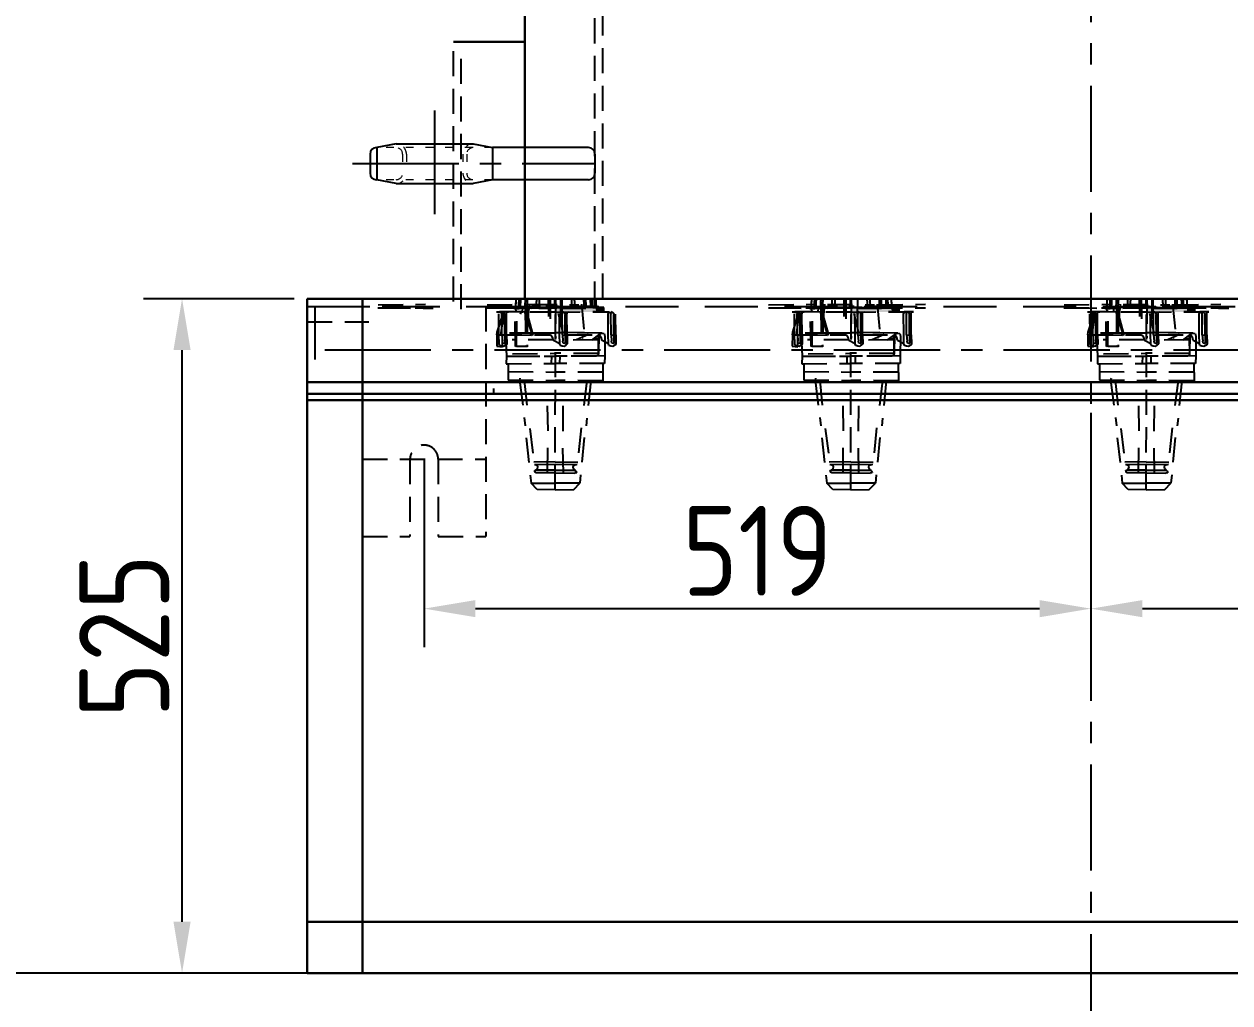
# Model space of a CAD drawing. Header units: millimetres. Extents: x 70841 to 133731, y -170061 to -164340.
# Drawn here: x 80908 to 81846, y -168961 to -168199 of the extents above; entities that cross this region are included whole.
import ezdxf

# ---------------------------------------------------------------- set-up
doc = ezdxf.new("R2010")
doc.units = ezdxf.units.MM
doc.header["$LTSCALE"] = 13
for name, pattern in [('ACAD_ISO03W100', [1.18, 0.47, -0.71]), ('CENTERX2', [101.6, 63.5, -12.7, 12.7, -12.7]), ('DASHED', [0.75, 0.5, -0.25]), ('HIDDEN', [9.525, 6.35, -3.175])]:
    doc.linetypes.add(name, pattern=pattern)
for name, color, linetype in [('1', 4, 'Continuous'), ('4虚线层', 6, 'DASHED'), ('粗实线', 4, 'Continuous'), ('细实线', 2, 'Continuous'), ('虚线', 6, 'HIDDEN'), ('铁心虚线', 1, 'DASHED')]:
    doc.layers.add(name, color=color, linetype=linetype)
doc.layers.add('标注、文本', color=3, linetype='Continuous', lineweight=25)
doc.styles.get("Standard").update_dxf_attribs({"font": 'gbenor.shx', "bigfont": 'gbcbig.shx'})
doc.dimstyles.new('1-15', dxfattribs={"dimscale": 20, "dimtxt": 3.5, "dimasz": 2, "dimexe": 1.5, "dimexo": 0.5, "dimgap": 0.5, "dimtad": 1, "dimtoh": 1, "dimdec": 1, "dimdsep": 46, "dimtxsty": 'Standard', "dimcen": 2.5, "dimclrd": 3, "dimclre": 3, "dimclrt": 3, "dimadec": 0, "dimazin": 2, "dimtfac": 1, "dimtdec": 1, "dimtmove": 0, "dimatfit": 2, "dimfxl": 1, "dimarcsym": 0})

# ---------------------------------------------------------------- blocks, each defined once
blk = doc.blocks.new('*D1660')
at = {"layer": 'Defpoints', "color": 0, "transparency": 16777216}
for p in [(81030.84, -168413.2), (81128.18, -168413.2), (81128.18, -168938.2)]:
    blk.add_point(p, dxfattribs=at)
at = {"layer": '标注、文本', "color": 3, "lineweight": -2, "transparency": 16777216}
for p, q in [((81118.18, -168413.2), (81000.84, -168413.2)), ((81030.84, -168898.2), (81030.84, -168453.2)), ((81118.18, -168938.2), (81000.84, -168938.2))]:
    blk.add_line(p, q, dxfattribs=at)
at = {"layer": '标注、文本', "color": 3, "transparency": 16777216}
for points in [[(81024.17, -168453.2), (81037.51, -168453.2), (81030.84, -168413.2)], [(81024.17, -168898.2), (81037.51, -168898.2), (81030.84, -168938.2)]]:
    blk.add_solid(points, dxfattribs=at)
at = {"layer": '标注、文本', "color": 3, "transparency": 16777216, "insert": (80985.84, -168675.7), "char_height": 70, "attachment_point": 5, "rotation": 90}
blk.add_mtext('525', dxfattribs=at)
blk = doc.blocks.new('*D1661')
at = {"layer": 'Defpoints', "color": 0, "transparency": 16777216}
for p in [(81297.68, -167770.2), (80764.07, -168938.2), (81182.68, -168938.2)]:
    blk.add_point(p, dxfattribs=at)
at = {"layer": '标注、文本', "color": 3, "lineweight": -2, "transparency": 16777216}
for p, q in [((81287.68, -167770.2), (80734.07, -167770.2)), ((80764.07, -167810.2), (80764.07, -168898.2)), ((81172.68, -168938.2), (80734.07, -168938.2))]:
    blk.add_line(p, q, dxfattribs=at)
at = {"layer": '标注、文本', "color": 3, "transparency": 16777216}
for points in [[(80757.4, -167810.2), (80770.74, -167810.2), (80764.07, -167770.2)], [(80757.4, -168898.2), (80770.74, -168898.2), (80764.07, -168938.2)]]:
    blk.add_solid(points, dxfattribs=at)
at = {"layer": '标注、文本', "color": 3, "transparency": 16777216, "insert": (80719.07, -168354.2), "char_height": 70, "attachment_point": 5, "rotation": 90}
blk.add_mtext('1168', dxfattribs=at)
blk = doc.blocks.new('*D1663')
at = {"layer": 'Defpoints', "color": 0, "transparency": 16777216}
for p in [(81219.18, -168538.2), (81738.18, -168538.2), (81738.18, -168654.48)]:
    blk.add_point(p, dxfattribs=at)
at = {"layer": '标注、文本', "color": 3, "lineweight": -2, "transparency": 16777216}
for p, q in [((81219.18, -168548.2), (81219.18, -168684.48)), ((81738.18, -168548.2), (81738.18, -168684.48)), ((81259.18, -168654.48), (81698.18, -168654.48))]:
    blk.add_line(p, q, dxfattribs=at)
at = {"layer": '标注、文本', "color": 3, "transparency": 16777216}
for points in [[(81259.18, -168647.82), (81259.18, -168661.15), (81219.18, -168654.48)], [(81698.18, -168647.82), (81698.18, -168661.15), (81738.18, -168654.48)]]:
    blk.add_solid(points, dxfattribs=at)
at = {"layer": '标注、文本', "color": 3, "transparency": 16777216, "insert": (81478.68, -168609.48), "char_height": 70, "attachment_point": 5}
blk.add_mtext('519', dxfattribs=at)
blk = doc.blocks.new('*D1664')
at = {"layer": 'Defpoints', "color": 0, "transparency": 16777216}
for p in [(81738.18, -168492.16), (82322.18, -168538.2), (82322.18, -168654.48)]:
    blk.add_point(p, dxfattribs=at)
at = {"layer": '标注、文本', "color": 3, "lineweight": -2, "transparency": 16777216}
for p, q in [((81738.18, -168502.16), (81738.18, -168684.48)), ((82322.18, -168548.2), (82322.18, -168684.48)), ((81778.18, -168654.48), (82282.18, -168654.48))]:
    blk.add_line(p, q, dxfattribs=at)
at = {"layer": '标注、文本', "color": 3, "transparency": 16777216}
for points in [[(81778.18, -168647.82), (81778.18, -168661.15), (81738.18, -168654.48)], [(82282.18, -168647.82), (82282.18, -168661.15), (82322.18, -168654.48)]]:
    blk.add_solid(points, dxfattribs=at)
at = {"layer": '标注、文本', "color": 3, "transparency": 16777216, "insert": (82030.18, -168609.48), "char_height": 70, "attachment_point": 5}
blk.add_mtext('584', dxfattribs=at)
blk = doc.blocks.new('*D1772')
at = {"layer": 'Defpoints', "color": 0, "transparency": 16777216}
for p in [(80631.06, -167667.2), (81398.18, -167667.2), (81128.18, -168938.2)]:
    blk.add_point(p, dxfattribs=at)
at = {"layer": '标注、文本', "color": 3, "lineweight": -2, "transparency": 16777216}
for p, q in [((81388.18, -167667.2), (80601.06, -167667.2)), ((80631.06, -168898.2), (80631.06, -167707.2)), ((81118.18, -168938.2), (80601.06, -168938.2))]:
    blk.add_line(p, q, dxfattribs=at)
at = {"layer": '标注、文本', "color": 3, "transparency": 16777216}
for points in [[(80624.39, -167707.2), (80637.73, -167707.2), (80631.06, -167667.2)], [(80624.39, -168898.2), (80637.73, -168898.2), (80631.06, -168938.2)]]:
    blk.add_solid(points, dxfattribs=at)
at = {"layer": '标注、文本', "color": 3, "transparency": 16777216, "insert": (80586.06, -168302.7), "char_height": 70, "attachment_point": 5, "rotation": 90}
blk.add_mtext('1271', dxfattribs=at)

msp = doc.modelspace()

# ---------------------------------------------------------------- hatches: boundary and pattern name
at = {"layer": '铁心虚线', "ltscale": 3}
h = msp.add_hatch(color=6, dxfattribs=at)
h.dxf.hatch_style = 2
h.paths.add_polyline_path([(81321.165, -168420.055), (81352.497, -168420.105), (81353.295, -168423.562)])
h = msp.add_hatch(color=6, dxfattribs=at)
h.dxf.hatch_style = 2
h.paths.add_polyline_path([(81321.165, -168420.055), (81321.963, -168423.512), (81353.295, -168423.562)])
h = msp.add_hatch(color=6, dxfattribs=at)
h.dxf.hatch_style = 2
h.paths.add_polyline_path([(81352.497, -168420.105), (81358.348, -168420.211), (81358.987, -168422.977)])
h = msp.add_hatch(color=6, dxfattribs=at)
h.dxf.hatch_style = 2
h.paths.add_polyline_path([(81352.497, -168420.105), (81353.295, -168423.562), (81358.987, -168422.977)])
h = msp.add_hatch(color=6, dxfattribs=at)
h.dxf.hatch_style = 2
h.paths.add_polyline_path([(81358.348, -168420.211), (81358.987, -168422.977), (81359.04, -168420.051)])
h = msp.add_hatch(color=6, dxfattribs=at)
h.dxf.hatch_style = 2
h.paths.add_polyline_path([(81551.165, -168420.055), (81582.497, -168420.105), (81583.295, -168423.562)])
h = msp.add_hatch(color=6, dxfattribs=at)
h.dxf.hatch_style = 2
h.paths.add_polyline_path([(81551.165, -168420.055), (81551.963, -168423.512), (81583.295, -168423.562)])
h = msp.add_hatch(color=6, dxfattribs=at)
h.dxf.hatch_style = 2
h.paths.add_polyline_path([(81582.497, -168420.105), (81588.348, -168420.211), (81588.987, -168422.977)])
h = msp.add_hatch(color=6, dxfattribs=at)
h.dxf.hatch_style = 2
h.paths.add_polyline_path([(81582.497, -168420.105), (81583.295, -168423.562), (81588.987, -168422.977)])
h = msp.add_hatch(color=6, dxfattribs=at)
h.dxf.hatch_style = 2
h.paths.add_polyline_path([(81588.348, -168420.211), (81588.987, -168422.977), (81589.04, -168420.051)])
h = msp.add_hatch(color=6, dxfattribs=at)
h.dxf.hatch_style = 2
h.paths.add_polyline_path([(81781.165, -168420.055), (81812.497, -168420.105), (81813.295, -168423.562)])
h = msp.add_hatch(color=6, dxfattribs=at)
h.dxf.hatch_style = 2
h.paths.add_polyline_path([(81781.165, -168420.055), (81781.963, -168423.512), (81813.295, -168423.562)])
h = msp.add_hatch(color=6, dxfattribs=at)
h.dxf.hatch_style = 2
h.paths.add_polyline_path([(81812.497, -168420.105), (81818.348, -168420.211), (81818.987, -168422.977)])
h = msp.add_hatch(color=6, dxfattribs=at)
h.dxf.hatch_style = 2
h.paths.add_polyline_path([(81812.497, -168420.105), (81813.295, -168423.562), (81818.987, -168422.977)])
h = msp.add_hatch(color=6, dxfattribs=at)
h.dxf.hatch_style = 2
h.paths.add_polyline_path([(81818.348, -168420.211), (81818.987, -168422.977), (81819.04, -168420.051)])

# ---------------------------------------------------------------- linework, layer by layer
at = {"layer": '1', "color": 1, "linetype": 'CENTERX2', "lineweight": -3, "ltscale": 0.1}
for p, q in [((81738.178, -167587.022), (81738.178, -169026.542)), ((81227.187, -168266.74), (81227.187, -168347.432)), ((81163.566, -168308.075), (81352.178, -168308.075)), ((82413.178, -168453.203), (81128.178, -168453.203))]:
    msp.add_line(p, q, dxfattribs=at)
at = {"layer": '4虚线层', "ltscale": 3}
for p, q in [((81242.178, -168415.474), (81242.178, -168213.203)), ((81248.178, -168421.474), (81248.178, -168217.96))]:
    msp.add_line(p, q, dxfattribs=at)
at = {"layer": '标注、文本'}
for p, q in [((81177.196, -168300.575), (81177.196, -168315.575)), ((81197.437, -168292.575), (81182.437, -168295.575)), ((81182.437, -168295.575), (81182.437, -168320.575)), ((81197.437, -168292.575), (81257.437, -168292.575)), ((81257.437, -168292.575), (81272.437, -168295.575)), ((81347.178, -168295.575), (81272.437, -168295.575)), ((81272.437, -168295.575), (81272.437, -168320.575)), ((81352.178, -168300.575), (81352.178, -168315.575)), ((81197.437, -168323.575), (81182.437, -168320.575)), ((81197.437, -168323.575), (81257.437, -168323.575)), ((81272.437, -168320.575), (81257.437, -168323.575)), ((81347.178, -168320.575), (81272.437, -168320.575))]:
    msp.add_line(p, q, dxfattribs=at)
at = {"layer": '标注、文本', "color": 2, "linetype": 'ACAD_ISO03W100', "lineweight": 18}
for p, q in [((81272.437, -168295.575), (81182.196, -168295.575)), ((81202.437, -168300.575), (81202.437, -168315.575)), ((81205.437, -168300.575), (81205.437, -168315.575)), ((81249.437, -168300.575), (81249.437, -168315.575)), ((81252.437, -168300.575), (81252.437, -168315.575)), ((81272.437, -168320.575), (81182.196, -168320.575))]:
    msp.add_line(p, q, dxfattribs=at)
at = {"layer": '标注、文本'}
for centre, start, end in [((81182.196, -168300.575), 90, 180), ((81347.178, -168300.575), 0, 90), ((81182.196, -168315.575), 180, 270), ((81347.178, -168315.575), 270, 0)]:
    msp.add_arc(centre, 5, start, end, dxfattribs=at)
at = {"layer": '标注、文本', "color": 2, "linetype": 'ACAD_ISO03W100', "lineweight": 18}
for centre, radius, start, end in [((81197.437, -168300.575), 8, 0, 90), ((81197.437, -168300.575), 5, 0, 90), ((81257.437, -168300.575), 8, 90, 180), ((81257.437, -168300.575), 5, 90, 180), ((81197.437, -168315.575), 5, 270, 0), ((81197.437, -168315.575), 8, 270, 0), ((81257.437, -168315.575), 8, 180, 270), ((81257.437, -168315.575), 5, 180, 270)]:
    msp.add_arc(centre, radius, start, end, dxfattribs=at)
at = {"layer": '粗实线', "lineweight": 30}
for p, q in [((81297.678, -167770.203), (81297.678, -168413.203)), ((81242.178, -168213.203), (81297.678, -168213.203)), ((81128.178, -168413.203), (82413.178, -168413.203)), ((81128.178, -168413.203), (81128.178, -168478.203)), ((81128.178, -168413.203), (81128.178, -168938.203)), ((81171.178, -168413.203), (81171.178, -168938.203)), ((81128.178, -168478.203), (82413.178, -168478.203)), ((81128.178, -168898.203), (82413.178, -168898.203)), ((81128.178, -168938.203), (82413.178, -168938.203))]:
    msp.add_line(p, q, dxfattribs=at)
at = {"layer": '细实线', "color": 4, "lineweight": 30}
for p, q in [((81128.178, -168487.159), (82413.178, -168487.159)), ((81128.178, -168492.159), (82413.178, -168492.159))]:
    msp.add_line(p, q, dxfattribs=at)
at = {"layer": '虚线', "ltscale": 0.5}
for p, q in [((81128.178, -168419.203), (82413.178, -168419.203)), ((81134.178, -168419.203), (81134.178, -168478.203))]:
    msp.add_line(p, q, dxfattribs=at)
at = {"layer": '铁心虚线', "color": 6, "ltscale": 3}
for p, q in [((81352.178, -168419.203), (81352.178, -167827.203)), ((81358.178, -168413.203), (81358.178, -167827.203)), ((81321.178, -168562.084), (81321.495, -168413.203)), ((81551.178, -168562.084), (81551.495, -168413.203)), ((81781.178, -168562.084), (81781.495, -168413.203)), ((81128.178, -168419.203), (81227.03, -168419.203)), ((81171.178, -168419.203), (81171.178, -168598.203)), ((81267.178, -168419.203), (81267.178, -168598.203)), ((81128.178, -168431.203), (81176.178, -168431.203)), ((81273.139, -168483.159), (81273.139, -168487.159)), ((81171.178, -168538.203), (81267.178, -168538.203)), ((81208.178, -168538.203), (81208.178, -168598.203)), ((81219.178, -168538.203), (81219.178, -168598.203)), ((81230.178, -168538.203), (81230.178, -168598.203)), ((81171.178, -168598.203), (81208.178, -168598.203)), ((81230.178, -168598.203), (81267.178, -168598.203))]:
    msp.add_line(p, q, dxfattribs=at)
for points in [[(81290.657, -168413.203), (81290.365, -168419.153)], [(81316.219, -168427.024), (81316.059, -168413.203)], [(81317.355, -168413.203), (81317.389, -168428.939)], [(81325.44, -168413.203), (81325.475, -168429.257)], [(81326.538, -168427.555), (81326.695, -168413.203)], [(81352.637, -168413.203), (81353.029, -168419.254)], [(81520.657, -168413.203), (81520.365, -168419.153)], [(81546.219, -168427.024), (81546.059, -168413.203)], [(81547.355, -168413.203), (81547.389, -168428.939)], [(81556.538, -168427.555), (81556.695, -168413.203)], [(81582.637, -168413.203), (81583.029, -168419.254)], [(81750.657, -168413.203), (81750.365, -168419.153)], [(81776.219, -168427.024), (81776.059, -168413.203)], [(81777.355, -168413.203), (81777.389, -168428.939)], [(81785.44, -168413.203), (81785.475, -168429.257)], [(81786.538, -168427.555), (81786.695, -168413.203)], [(81812.637, -168413.203), (81813.029, -168419.254)], [(81189.188, -168420.371), (81226.371, -168420.527)], [(81279.188, -168420.371), (81316.371, -168420.527)], [(81321.165, -168420.055), (81289.834, -168420.004), (81290.365, -168419.153), (81321.697, -168419.204)], [(81295.85, -168423.028), (81296.062, -168420.794), (81290.37, -168421.379), (81290.849, -168423.454)], [(81300.898, -168417.45), (81298.772, -168439.792)], [(81321.165, -168420.055), (81352.497, -168420.105), (81353.029, -168419.254), (81321.697, -168419.204)], [(81321.272, -168423.672), (81358.987, -168422.977), (81359.04, -168420.051), (81321.165, -168420.055)], [(81325.633, -168420.48), (81354.039, -168420.477)], [(81341.698, -168417.499), (81343.881, -168439.575)], [(81493.188, -168420.371), (81530.371, -168420.527)], [(81551.165, -168420.055), (81519.834, -168420.004), (81520.365, -168419.153), (81551.697, -168419.204)], [(81525.85, -168423.028), (81526.062, -168420.794), (81520.37, -168421.379), (81520.849, -168423.454)], [(81528.188, -168420.371), (81565.371, -168420.527)], [(81530.898, -168417.45), (81528.772, -168439.792)], [(81551.165, -168420.055), (81582.497, -168420.105), (81583.029, -168419.254), (81551.697, -168419.204)], [(81551.272, -168423.672), (81588.987, -168422.977), (81589.04, -168420.051), (81551.165, -168420.055)], [(81555.633, -168420.48), (81584.039, -168420.477)], [(81571.698, -168417.499), (81573.881, -168439.575)], [(81723.188, -168420.371), (81760.371, -168420.527)], [(81781.165, -168420.055), (81749.834, -168420.004), (81750.365, -168419.153), (81781.697, -168419.204)], [(81755.85, -168423.028), (81756.062, -168420.794), (81750.37, -168421.379), (81750.849, -168423.454)], [(81760.898, -168417.45), (81758.772, -168439.792)], [(81781.165, -168420.055), (81812.497, -168420.105), (81813.029, -168419.254), (81781.697, -168419.204)], [(81781.272, -168423.672), (81818.987, -168422.977), (81819.04, -168420.051), (81781.165, -168420.055)], [(81785.633, -168420.48), (81814.039, -168420.477)], [(81801.698, -168417.499), (81803.881, -168439.575)], [(81808.188, -168420.371), (81845.371, -168420.527)], [(81275.529, -168423.349), (81277.764, -168423.562), (81279.306, -168423.934), (81279.625, -168425.317)], [(81275.845, -168441.443), (81276.058, -168439.209), (81281.163, -168423.463)], [(81284.998, -168423.348), (81277.764, -168423.562)], [(81321.272, -168423.672), (81281.163, -168423.463), (81278.771, -168441.496)], [(81279.838, -168423.083), (81281.54, -168424.146), (81281.86, -168425.529)], [(81283.243, -168425.21), (81283.615, -168423.667), (81284.998, -168423.348)], [(81295.998, -168423.348), (81288.764, -168423.562)], [(81294.243, -168425.21), (81294.615, -168423.667), (81295.998, -168423.348)], [(81297.392, -168423.4), (81302.447, -168438.986), (81302.235, -168441.22)], [(81298.775, -168423.081), (81303.298, -168439.518), (81303.777, -168441.592), (81301.543, -168441.38)], [(81321.272, -168423.672), (81360.529, -168423.349), (81362.072, -168423.721), (81362.391, -168425.104)], [(81324.889, -168423.565), (81326.432, -168423.937), (81326.751, -168425.32)], [(81326.964, -168423.086), (81328.666, -168424.15), (81328.985, -168425.533)], [(81330.368, -168425.214), (81330.74, -168423.671), (81332.123, -168423.352)], [(81360.529, -168423.349), (81362.764, -168423.562), (81364.306, -168423.934), (81364.625, -168425.317)], [(81364.838, -168423.083), (81366.54, -168424.146), (81366.86, -168425.529)], [(81505.529, -168423.349), (81507.764, -168423.562), (81509.306, -168423.934), (81509.625, -168425.317)], [(81505.845, -168441.443), (81506.058, -168439.209), (81511.163, -168423.463)], [(81514.998, -168423.348), (81507.764, -168423.562)], [(81551.272, -168423.672), (81511.163, -168423.463), (81508.771, -168441.496)], [(81509.838, -168423.083), (81511.54, -168424.146), (81511.86, -168425.529)], [(81513.243, -168425.21), (81513.615, -168423.667), (81514.998, -168423.348)], [(81527.392, -168423.4), (81532.447, -168438.986), (81532.235, -168441.22)], [(81528.775, -168423.081), (81533.298, -168439.518), (81533.777, -168441.592), (81531.543, -168441.38)], [(81551.272, -168423.672), (81590.529, -168423.349), (81592.072, -168423.721), (81592.391, -168425.104)], [(81554.889, -168423.565), (81556.432, -168423.937), (81556.751, -168425.32)], [(81556.964, -168423.086), (81558.666, -168424.15), (81558.985, -168425.533)], [(81560.368, -168425.214), (81560.74, -168423.671), (81562.123, -168423.352)], [(81590.529, -168423.349), (81592.764, -168423.562), (81594.306, -168423.934), (81594.625, -168425.317)], [(81599.998, -168423.348), (81592.764, -168423.562)], [(81594.838, -168423.083), (81596.54, -168424.146), (81596.86, -168425.529)], [(81598.243, -168425.21), (81598.615, -168423.667), (81599.998, -168423.348)], [(81735.529, -168423.349), (81737.764, -168423.562), (81739.306, -168423.934), (81739.625, -168425.317)], [(81735.845, -168441.443), (81736.058, -168439.209), (81741.163, -168423.463)], [(81744.998, -168423.348), (81737.764, -168423.562)], [(81781.272, -168423.672), (81741.163, -168423.463), (81738.771, -168441.496)], [(81739.838, -168423.083), (81741.54, -168424.146), (81741.86, -168425.529)], [(81743.243, -168425.21), (81743.615, -168423.667), (81744.998, -168423.348)], [(81757.392, -168423.4), (81762.447, -168438.986), (81762.235, -168441.22)], [(81758.775, -168423.081), (81763.298, -168439.518), (81763.777, -168441.592), (81761.543, -168441.38)], [(81781.272, -168423.672), (81820.529, -168423.349), (81822.072, -168423.721), (81822.391, -168425.104)], [(81784.889, -168423.565), (81786.432, -168423.937), (81786.751, -168425.32)], [(81786.964, -168423.086), (81788.666, -168424.15), (81788.985, -168425.533)], [(81790.368, -168425.214), (81790.74, -168423.671), (81792.123, -168423.352)], [(81820.529, -168423.349), (81822.764, -168423.562), (81824.306, -168423.934), (81824.625, -168425.317)], [(81829.998, -168423.348), (81822.764, -168423.562)], [(81824.838, -168423.083), (81826.54, -168424.146), (81826.86, -168425.529)], [(81828.243, -168425.21), (81828.615, -168423.667), (81829.998, -168423.348)], [(81275.845, -168441.443), (81275.687, -168450.22), (81280.155, -168450.645), (81280.154, -168441.177)], [(81275.845, -168441.443), (81317.337, -168441.333), (81318.188, -168441.865), (81319.199, -168443.088)], [(81283.297, -168441.222), (81283.511, -168448.456)], [(81298.772, -168439.792), (81321.326, -168439.683)], [(81354.68, -168442.18), (81355.743, -168440.478), (81357.818, -168439.999), (81359.361, -168440.371), (81359.84, -168442.446), (81359.735, -168457.766), (81359.629, -168463.617), (81321.063, -168463.781)], [(81330.423, -168441.225), (81355.212, -168441.329), (81354.947, -168455.958), (81354.575, -168457.5), (81353.192, -168457.82), (81321.169, -168457.929)], [(81326.806, -168441.332), (81329.04, -168441.545)], [(81326.806, -168441.332), (81329.04, -168441.545)], [(81330.423, -168441.225), (81355.212, -168441.329), (81356.063, -168441.861), (81357.074, -168443.085)], [(81330.423, -168441.225), (81330.636, -168448.46)], [(81354.999, -168443.563), (81355.212, -168441.329), (81354.627, -168445.106), (81330.689, -168445.534)], [(81368.297, -168441.222), (81368.511, -168448.456)], [(81505.845, -168441.443), (81505.687, -168450.22), (81510.155, -168450.645), (81510.154, -168441.177)], [(81505.845, -168441.443), (81547.337, -168441.333), (81548.188, -168441.865), (81549.199, -168443.088)], [(81513.297, -168441.222), (81513.511, -168448.456)], [(81528.772, -168439.792), (81551.326, -168439.683)], [(81584.68, -168442.18), (81585.743, -168440.478), (81587.818, -168439.999), (81589.361, -168440.371), (81589.84, -168442.446), (81589.735, -168457.766), (81589.629, -168463.617), (81551.063, -168463.781)], [(81560.423, -168441.225), (81585.212, -168441.329), (81584.947, -168455.958), (81584.575, -168457.5), (81583.192, -168457.82), (81551.169, -168457.929)], [(81556.806, -168441.332), (81559.04, -168441.545)], [(81556.806, -168441.332), (81559.04, -168441.545)], [(81560.423, -168441.225), (81585.212, -168441.329), (81586.063, -168441.861), (81587.074, -168443.085)], [(81560.423, -168441.225), (81560.636, -168448.46)], [(81584.999, -168443.563), (81585.212, -168441.329), (81584.627, -168445.106), (81560.689, -168445.534)], [(81598.297, -168441.222), (81598.511, -168448.456)], [(81735.845, -168441.443), (81735.687, -168450.22), (81740.155, -168450.645), (81740.154, -168441.177)], [(81735.845, -168441.443), (81777.337, -168441.333), (81778.188, -168441.865), (81779.199, -168443.088)], [(81743.297, -168441.222), (81743.511, -168448.456)], [(81758.772, -168439.792), (81781.326, -168439.683)], [(81814.68, -168442.18), (81815.743, -168440.478), (81817.818, -168439.999), (81819.361, -168440.371), (81819.84, -168442.446), (81819.735, -168457.766), (81819.629, -168463.617), (81781.063, -168463.781)], [(81790.423, -168441.225), (81815.212, -168441.329), (81814.947, -168455.958), (81814.575, -168457.5), (81813.192, -168457.82), (81781.169, -168457.929)], [(81786.806, -168441.332), (81789.04, -168441.545)], [(81786.806, -168441.332), (81789.04, -168441.545)], [(81790.423, -168441.225), (81815.212, -168441.329), (81816.063, -168441.861), (81817.074, -168443.085)], [(81790.423, -168441.225), (81790.636, -168448.46)], [(81814.999, -168443.563), (81815.212, -168441.329), (81814.627, -168445.106), (81790.689, -168445.534)], [(81828.297, -168441.222), (81828.511, -168448.456)], [(81281.064, -168450.478), (81279.521, -168450.105), (81277.979, -168449.733), (81277.659, -168448.35)], [(81281.968, -168448.084), (81280.425, -168447.712), (81280.106, -168446.329)], [(81283.511, -168448.456), (81282.979, -168449.307), (81281.064, -168450.478)], [(81282.548, -168442.081), (81283.294, -168457.933), (81283.188, -168463.784), (81321.063, -168463.781)], [(81319.678, -168445.163), (81287.655, -168445.272)], [(81324.785, -168448.354), (81319.838, -168445.854), (81319.199, -168443.088)], [(81328.19, -168450.481), (81326.647, -168450.109), (81325.104, -168449.737), (81324.785, -168448.354)], [(81329.094, -168448.087), (81327.551, -168447.715), (81327.232, -168446.332)], [(81330.636, -168448.46), (81329.413, -168449.47), (81328.19, -168450.481)], [(81362.659, -168448.35), (81357.712, -168445.851), (81357.074, -168443.085)], [(81366.064, -168450.478), (81364.521, -168450.105), (81362.979, -168449.733), (81362.659, -168448.35)], [(81366.968, -168448.084), (81365.425, -168447.712), (81365.106, -168446.329)], [(81368.511, -168448.456), (81367.979, -168449.307), (81366.064, -168450.478)], [(81511.064, -168450.478), (81509.521, -168450.105), (81507.979, -168449.733), (81507.659, -168448.35)], [(81511.968, -168448.084), (81510.425, -168447.712), (81510.106, -168446.329)], [(81513.511, -168448.456), (81512.979, -168449.307), (81511.064, -168450.478)], [(81512.548, -168442.081), (81513.294, -168457.933), (81513.188, -168463.784), (81551.063, -168463.781)], [(81549.678, -168445.163), (81517.655, -168445.272)], [(81554.785, -168448.354), (81549.838, -168445.854), (81549.199, -168443.088)], [(81558.19, -168450.481), (81556.647, -168450.109), (81555.104, -168449.737), (81554.785, -168448.354)], [(81559.094, -168448.087), (81557.551, -168447.715), (81557.232, -168446.332)], [(81560.636, -168448.46), (81559.413, -168449.47), (81558.19, -168450.481)], [(81592.659, -168448.35), (81587.712, -168445.851), (81587.074, -168443.085)], [(81596.064, -168450.478), (81594.521, -168450.105), (81592.979, -168449.733), (81592.659, -168448.35)], [(81596.968, -168448.084), (81595.425, -168447.712), (81595.106, -168446.329)], [(81598.511, -168448.456), (81597.979, -168449.307), (81596.064, -168450.478)], [(81741.064, -168450.478), (81739.521, -168450.105), (81737.979, -168449.733), (81737.659, -168448.35)], [(81741.968, -168448.084), (81740.425, -168447.712), (81740.106, -168446.329)], [(81743.511, -168448.456), (81742.979, -168449.307), (81741.064, -168450.478)], [(81742.548, -168442.081), (81743.294, -168457.933), (81743.188, -168463.784), (81781.063, -168463.781)], [(81779.678, -168445.163), (81747.655, -168445.272)], [(81784.785, -168448.354), (81779.838, -168445.854), (81779.199, -168443.088)], [(81788.19, -168450.481), (81786.647, -168450.109), (81785.104, -168449.737), (81784.785, -168448.354)], [(81789.094, -168448.087), (81787.551, -168447.715), (81787.232, -168446.332)], [(81790.636, -168448.46), (81789.413, -168449.47), (81788.19, -168450.481)], [(81822.659, -168448.35), (81817.712, -168445.851), (81817.074, -168443.085)], [(81826.064, -168450.478), (81824.521, -168450.105), (81822.979, -168449.733), (81822.659, -168448.35)], [(81826.968, -168448.084), (81825.425, -168447.712), (81825.106, -168446.329)], [(81828.511, -168448.456), (81827.979, -168449.307), (81826.064, -168450.478)], [(81283.188, -168463.784), (81284.731, -168464.156), (81284.679, -168476.551), (81321.17, -168476.866)], [(81358.246, -168463.937), (81358.353, -168477.023), (81321.17, -168476.866)], [(81513.188, -168463.784), (81514.731, -168464.156), (81514.679, -168476.551), (81551.17, -168476.866)], [(81588.246, -168463.937), (81588.353, -168477.023), (81551.17, -168476.866)], [(81743.188, -168463.784), (81744.731, -168464.156), (81744.679, -168476.551), (81781.17, -168476.866)], [(81818.246, -168463.937), (81818.353, -168477.023), (81781.17, -168476.866)], [(81284.625, -168470.008), (81321.117, -168470.323)], [(81293.828, -168475.167), (81293.456, -168476.709), (81297.981, -168512.083)], [(81348.885, -168477.023), (81345.324, -168512.079)], [(81514.625, -168470.008), (81551.117, -168470.323)], [(81523.828, -168475.167), (81523.456, -168476.709), (81527.981, -168512.083)], [(81578.885, -168477.023), (81575.324, -168512.079)], [(81744.625, -168470.008), (81781.117, -168470.323)], [(81753.828, -168475.167), (81753.456, -168476.709), (81757.981, -168512.083)], [(81808.885, -168477.023), (81805.324, -168512.079)], [(81315.642, -168516.018), (81315.214, -168492.081)], [(81327.345, -168516.23), (81327.608, -168492.133)], [(81545.642, -168516.018), (81545.214, -168492.081)], [(81557.345, -168516.23), (81557.608, -168492.133)], [(81775.642, -168516.018), (81775.214, -168492.081)], [(81787.345, -168516.23), (81787.608, -168492.133)], [(81301.386, -168514.211), (81305.005, -168542.51)], [(81341.335, -168513.728), (81338.412, -168542.081)], [(81531.386, -168514.211), (81535.005, -168542.51)], [(81571.335, -168513.728), (81568.412, -168542.081)], [(81761.386, -168514.211), (81765.005, -168542.51)], [(81801.335, -168513.728), (81798.412, -168542.081)], [(81298.673, -168521.392), (81302.507, -168556.926), (81321.444, -168556.924)], [(81315.219, -168548.892), (81315.483, -168524.795)], [(81343.782, -168521.175), (81340.381, -168556.922), (81321.444, -168556.924)], [(81327.614, -168548.944), (81327.186, -168525.007)], [(81528.673, -168521.392), (81532.507, -168556.926), (81551.444, -168556.924)], [(81545.219, -168548.892), (81545.483, -168524.795)], [(81573.782, -168521.175), (81570.381, -168556.922), (81551.444, -168556.924)], [(81557.614, -168548.944), (81557.186, -168525.007)], [(81758.673, -168521.392), (81762.507, -168556.926), (81781.444, -168556.924)], [(81775.219, -168548.892), (81775.483, -168524.795)], [(81803.782, -168521.175), (81800.381, -168556.922), (81781.444, -168556.924)], [(81787.614, -168548.944), (81787.186, -168525.007)], [(81305.697, -168542.35), (81307.24, -168542.723), (81307.559, -168544.106), (81307.187, -168545.648), (81305.963, -168546.659)], [(81336.603, -168546.869), (81335.593, -168545.646), (81335.273, -168544.263), (81335.646, -168542.72), (81337.72, -168542.241)], [(81535.697, -168542.35), (81537.24, -168542.723), (81537.559, -168544.106), (81537.187, -168545.648), (81535.963, -168546.659)], [(81566.603, -168546.869), (81565.593, -168545.646), (81565.273, -168544.263), (81565.646, -168542.72), (81567.72, -168542.241)], [(81765.697, -168542.35), (81767.24, -168542.723), (81767.559, -168544.106), (81767.187, -168545.648), (81765.963, -168546.659)], [(81796.603, -168546.869), (81795.593, -168545.646), (81795.273, -168544.263), (81795.646, -168542.72), (81797.72, -168542.241)], [(81305.431, -168547.51), (81305.272, -168546.819), (81305.963, -168546.659)], [(81321.762, -168548.839), (81306.442, -168548.734), (81305.591, -168548.202), (81305.431, -168547.51)], [(81337.614, -168548.092), (81337.774, -168548.784), (81336.391, -168549.103)], [(81336.603, -168546.869), (81337.455, -168547.401), (81337.614, -168548.092)], [(81535.431, -168547.51), (81535.272, -168546.819), (81535.963, -168546.659)], [(81551.762, -168548.839), (81536.442, -168548.734), (81535.591, -168548.202), (81535.431, -168547.51)], [(81567.614, -168548.092), (81567.774, -168548.784), (81566.391, -168549.103)], [(81566.603, -168546.869), (81567.455, -168547.401), (81567.614, -168548.092)], [(81765.431, -168547.51), (81765.272, -168546.819), (81765.963, -168546.659)], [(81781.762, -168548.839), (81766.442, -168548.734), (81765.591, -168548.202), (81765.431, -168547.51)], [(81797.614, -168548.092), (81797.774, -168548.784), (81796.391, -168549.103)], [(81796.603, -168546.869), (81797.455, -168547.401), (81797.614, -168548.092)], [(81321.178, -168562.084), (81307.241, -168561.66), (81302.507, -168556.926)], [(81321.178, -168562.084), (81335.647, -168561.657), (81340.381, -168556.922)], [(81551.178, -168562.084), (81537.241, -168561.66), (81532.507, -168556.926)], [(81551.178, -168562.084), (81565.647, -168561.657), (81570.381, -168556.922)], [(81781.178, -168562.084), (81767.241, -168561.66), (81762.507, -168556.926)], [(81781.178, -168562.084), (81795.647, -168561.657), (81800.381, -168556.922)]]:
    msp.add_lwpolyline(points, dxfattribs=at)
for points in [[(81297.919, -168420.323), (81298.241, -168450.112), (81290.315, -168450.485), (81289.834, -168420.004)], [(81299.52, -168419.996), (81299.31, -168450.636), (81291.224, -168450.317), (81291.594, -168420.369)], [(81527.919, -168420.323), (81528.241, -168450.112), (81520.315, -168450.485), (81519.834, -168420.004)], [(81529.52, -168419.996), (81529.31, -168450.636), (81521.224, -168450.317), (81521.594, -168420.369)], [(81757.919, -168420.323), (81758.241, -168450.112), (81750.315, -168450.485), (81749.834, -168420.004)], [(81759.52, -168419.996), (81759.31, -168450.636), (81751.224, -168450.317), (81751.594, -168420.369)]]:
    msp.add_lwpolyline(points, close=True, dxfattribs=at)
msp.add_arc((81219.178, -168538.203), 11, 0, 180, dxfattribs=at)
for points in [[(81290.657, -168413.203), (81290.482, -168416.78), (81290.365, -168419.153), (81290.365, -168419.153)], [(81292.977, -168413.203), (81292.75, -168416.904), (81292.6, -168419.366), (81292.6, -168419.366)], [(81294.269, -168413.203), (81294.096, -168416.72), (81293.983, -168419.047), (81293.983, -168419.047)], [(81297.881, -168413.203), (81297.711, -168416.66), (81297.6, -168418.94), (81297.6, -168418.94)], [(81299.517, -168413.203), (81299.292, -168416.874), (81299.142, -168419.312), (81299.142, -168419.312)], [(81306.665, -168413.203), (81306.492, -168416.749), (81306.377, -168419.099), (81306.377, -168419.099)], [(81308.88, -168413.203), (81308.719, -168416.872), (81308.611, -168419.311), (81308.611, -168419.311)], [(81321.005, -168419.363), (81321.005, -168419.363), (81321.005, -168416.61), (81321.005, -168413.203)], [(81321.543, -168413.203), (81321.558, -168422.468), (81321.593, -168443.992), (81321.593, -168443.992)], [(81321.697, -168419.204), (81321.697, -168419.204), (81321.697, -168416.536), (81321.696, -168413.203)], [(81333.806, -168413.203), (81333.978, -168416.841), (81334.091, -168419.256), (81334.091, -168419.256)], [(81336.031, -168413.203), (81336.207, -168416.959), (81336.325, -168419.468), (81336.325, -168419.468)], [(81343.275, -168413.203), (81343.446, -168416.84), (81343.56, -168419.255), (81343.56, -168419.255)], [(81344.8, -168413.203), (81344.981, -168417.047), (81345.103, -168419.627), (81345.103, -168419.627)], [(81348.422, -168413.203), (81348.601, -168416.988), (81348.72, -168419.52), (81348.72, -168419.52)], [(81349.82, -168413.203), (81349.99, -168416.81), (81350.103, -168419.201), (81350.103, -168419.201)], [(81352.637, -168413.203), (81352.872, -168416.839), (81353.029, -168419.254), (81353.029, -168419.254)], [(81520.657, -168413.203), (81520.482, -168416.78), (81520.365, -168419.153), (81520.365, -168419.153)], [(81522.977, -168413.203), (81522.75, -168416.904), (81522.6, -168419.366), (81522.6, -168419.366)], [(81524.269, -168413.203), (81524.096, -168416.72), (81523.983, -168419.047), (81523.983, -168419.047)], [(81527.881, -168413.203), (81527.711, -168416.66), (81527.6, -168418.94), (81527.6, -168418.94)], [(81529.517, -168413.203), (81529.292, -168416.874), (81529.142, -168419.312), (81529.142, -168419.312)], [(81536.665, -168413.203), (81536.492, -168416.749), (81536.377, -168419.099), (81536.377, -168419.099)], [(81538.88, -168413.203), (81538.719, -168416.872), (81538.611, -168419.311), (81538.611, -168419.311)], [(81551.005, -168419.363), (81551.005, -168419.363), (81551.005, -168416.61), (81551.005, -168413.203)], [(81551.543, -168413.203), (81551.558, -168422.468), (81551.593, -168443.992), (81551.593, -168443.992)], [(81551.697, -168419.204), (81551.697, -168419.204), (81551.697, -168416.536), (81551.696, -168413.203)], [(81563.806, -168413.203), (81563.978, -168416.841), (81564.091, -168419.256), (81564.091, -168419.256)], [(81566.031, -168413.203), (81566.207, -168416.959), (81566.325, -168419.468), (81566.325, -168419.468)], [(81573.275, -168413.203), (81573.446, -168416.84), (81573.56, -168419.255), (81573.56, -168419.255)], [(81574.8, -168413.203), (81574.981, -168417.047), (81575.103, -168419.627), (81575.103, -168419.627)], [(81578.422, -168413.203), (81578.601, -168416.988), (81578.72, -168419.52), (81578.72, -168419.52)], [(81579.82, -168413.203), (81579.99, -168416.81), (81580.103, -168419.201), (81580.103, -168419.201)], [(81582.637, -168413.203), (81582.872, -168416.839), (81583.029, -168419.254), (81583.029, -168419.254)], [(81750.657, -168413.203), (81750.482, -168416.78), (81750.365, -168419.153), (81750.365, -168419.153)], [(81752.977, -168413.203), (81752.75, -168416.904), (81752.6, -168419.366), (81752.6, -168419.366)], [(81754.269, -168413.203), (81754.096, -168416.72), (81753.983, -168419.047), (81753.983, -168419.047)], [(81757.881, -168413.203), (81757.711, -168416.66), (81757.6, -168418.94), (81757.6, -168418.94)], [(81759.517, -168413.203), (81759.292, -168416.874), (81759.142, -168419.312), (81759.142, -168419.312)], [(81766.665, -168413.203), (81766.492, -168416.749), (81766.377, -168419.099), (81766.377, -168419.099)], [(81768.88, -168413.203), (81768.719, -168416.872), (81768.611, -168419.311), (81768.611, -168419.311)], [(81781.005, -168419.363), (81781.005, -168419.363), (81781.005, -168416.61), (81781.005, -168413.203)], [(81781.543, -168413.203), (81781.558, -168422.468), (81781.593, -168443.992), (81781.593, -168443.992)], [(81781.697, -168419.204), (81781.697, -168419.204), (81781.697, -168416.536), (81781.696, -168413.203)], [(81793.806, -168413.203), (81793.978, -168416.841), (81794.091, -168419.256), (81794.091, -168419.256)], [(81796.031, -168413.203), (81796.207, -168416.959), (81796.325, -168419.468), (81796.325, -168419.468)], [(81803.275, -168413.203), (81803.446, -168416.84), (81803.56, -168419.255), (81803.56, -168419.255)], [(81804.8, -168413.203), (81804.981, -168417.047), (81805.103, -168419.627), (81805.103, -168419.627)], [(81808.422, -168413.203), (81808.601, -168416.988), (81808.72, -168419.52), (81808.72, -168419.52)], [(81809.82, -168413.203), (81809.99, -168416.81), (81810.103, -168419.201), (81810.103, -168419.201)], [(81812.637, -168413.203), (81812.872, -168416.839), (81813.029, -168419.254), (81813.029, -168419.254)], [(81183.119, -168420.273), (81183.119, -168420.273), (81220.302, -168420.43), (81220.302, -168420.43)], [(81183.331, -168418.039), (81183.331, -168418.039), (81220.355, -168417.504), (81220.355, -168417.504)], [(81268.119, -168420.273), (81268.119, -168420.273), (81305.302, -168420.43), (81305.302, -168420.43)], [(81268.331, -168418.039), (81268.331, -168418.039), (81305.355, -168417.504), (81305.355, -168417.504)], [(81303.079, -168420.588), (81303.079, -168420.588), (81339.411, -168420.213), (81339.411, -168420.213)], [(81303.132, -168417.663), (81303.132, -168417.663), (81339.623, -168417.978), (81339.623, -168417.978)], [(81487.119, -168420.273), (81487.119, -168420.273), (81524.302, -168420.43), (81524.302, -168420.43)], [(81487.331, -168418.039), (81487.331, -168418.039), (81524.355, -168417.504), (81524.355, -168417.504)], [(81533.079, -168420.588), (81533.079, -168420.588), (81569.411, -168420.213), (81569.411, -168420.213)], [(81533.132, -168417.663), (81533.132, -168417.663), (81569.623, -168417.978), (81569.623, -168417.978)], [(81572.119, -168420.273), (81572.119, -168420.273), (81609.302, -168420.43), (81609.302, -168420.43)], [(81572.331, -168418.039), (81572.331, -168418.039), (81609.355, -168417.504), (81609.355, -168417.504)], [(81717.119, -168420.273), (81717.119, -168420.273), (81754.302, -168420.43), (81754.302, -168420.43)], [(81717.331, -168418.039), (81717.331, -168418.039), (81754.355, -168417.504), (81754.355, -168417.504)], [(81763.079, -168420.588), (81763.079, -168420.588), (81799.411, -168420.213), (81799.411, -168420.213)], [(81763.132, -168417.663), (81763.132, -168417.663), (81799.623, -168417.978), (81799.623, -168417.978)], [(81802.119, -168420.273), (81802.119, -168420.273), (81839.302, -168420.43), (81839.302, -168420.43)], [(81802.331, -168418.039), (81802.331, -168418.039), (81839.355, -168417.504), (81839.355, -168417.504)], [(81277.446, -168441.116), (81277.446, -168441.116), (81277.391, -168425.104), (81277.391, -168425.104)], [(81279.68, -168441.328), (81279.68, -168441.328), (81279.625, -168425.317), (81279.625, -168425.317)], [(81281.914, -168441.541), (81281.914, -168441.541), (81281.86, -168425.529), (81281.86, -168425.529)], [(81283.297, -168441.222), (81283.297, -168441.222), (81283.243, -168425.21), (81283.243, -168425.21)], [(81284.998, -168423.348), (81284.998, -168423.348), (81298.775, -168423.081), (81298.775, -168423.081)], [(81323.666, -168424.576), (81323.666, -168424.576), (81327.178, -168439.789), (81327.178, -168439.789)], [(81324.571, -168441.119), (81324.571, -168441.119), (81324.517, -168425.108), (81324.517, -168425.108)], [(81326.806, -168441.332), (81326.806, -168441.332), (81326.751, -168425.32), (81326.751, -168425.32)], [(81329.04, -168441.545), (81329.04, -168441.545), (81328.985, -168425.533), (81328.985, -168425.533)], [(81330.423, -168441.225), (81330.423, -168441.225), (81330.368, -168425.214), (81330.368, -168425.214)], [(81362.446, -168441.116), (81362.446, -168441.116), (81362.391, -168425.104), (81362.391, -168425.104)], [(81364.68, -168441.328), (81364.68, -168441.328), (81364.625, -168425.317), (81364.625, -168425.317)], [(81366.914, -168441.541), (81366.914, -168441.541), (81366.86, -168425.529), (81366.86, -168425.529)], [(81368.297, -168441.222), (81368.297, -168441.222), (81368.243, -168425.21), (81368.243, -168425.21)], [(81507.446, -168441.116), (81507.446, -168441.116), (81507.391, -168425.104), (81507.391, -168425.104)], [(81509.68, -168441.328), (81509.68, -168441.328), (81509.625, -168425.317), (81509.625, -168425.317)], [(81511.914, -168441.541), (81511.914, -168441.541), (81511.86, -168425.529), (81511.86, -168425.529)], [(81513.297, -168441.222), (81513.297, -168441.222), (81513.243, -168425.21), (81513.243, -168425.21)], [(81514.998, -168423.348), (81514.998, -168423.348), (81528.775, -168423.081), (81528.775, -168423.081)], [(81553.666, -168424.576), (81553.666, -168424.576), (81557.178, -168439.789), (81557.178, -168439.789)], [(81554.571, -168441.119), (81554.571, -168441.119), (81554.517, -168425.108), (81554.517, -168425.108)], [(81556.806, -168441.332), (81556.806, -168441.332), (81556.751, -168425.32), (81556.751, -168425.32)], [(81559.04, -168441.545), (81559.04, -168441.545), (81558.985, -168425.533), (81558.985, -168425.533)], [(81560.423, -168441.225), (81560.423, -168441.225), (81560.368, -168425.214), (81560.368, -168425.214)], [(81592.446, -168441.116), (81592.446, -168441.116), (81592.391, -168425.104), (81592.391, -168425.104)], [(81594.68, -168441.328), (81594.68, -168441.328), (81594.625, -168425.317), (81594.625, -168425.317)], [(81596.914, -168441.541), (81596.914, -168441.541), (81596.86, -168425.529), (81596.86, -168425.529)], [(81598.297, -168441.222), (81598.297, -168441.222), (81598.243, -168425.21), (81598.243, -168425.21)], [(81737.446, -168441.116), (81737.446, -168441.116), (81737.391, -168425.104), (81737.391, -168425.104)], [(81739.68, -168441.328), (81739.68, -168441.328), (81739.625, -168425.317), (81739.625, -168425.317)], [(81741.914, -168441.541), (81741.914, -168441.541), (81741.86, -168425.529), (81741.86, -168425.529)], [(81743.297, -168441.222), (81743.297, -168441.222), (81743.243, -168425.21), (81743.243, -168425.21)], [(81744.998, -168423.348), (81744.998, -168423.348), (81758.775, -168423.081), (81758.775, -168423.081)], [(81783.666, -168424.576), (81783.666, -168424.576), (81787.178, -168439.789), (81787.178, -168439.789)], [(81784.571, -168441.119), (81784.571, -168441.119), (81784.517, -168425.108), (81784.517, -168425.108)], [(81786.806, -168441.332), (81786.806, -168441.332), (81786.751, -168425.32), (81786.751, -168425.32)], [(81789.04, -168441.545), (81789.04, -168441.545), (81788.985, -168425.533), (81788.985, -168425.533)], [(81790.423, -168441.225), (81790.423, -168441.225), (81790.368, -168425.214), (81790.368, -168425.214)], [(81822.446, -168441.116), (81822.446, -168441.116), (81822.391, -168425.104), (81822.391, -168425.104)], [(81824.68, -168441.328), (81824.68, -168441.328), (81824.625, -168425.317), (81824.625, -168425.317)], [(81826.914, -168441.541), (81826.914, -168441.541), (81826.86, -168425.529), (81826.86, -168425.529)], [(81828.297, -168441.222), (81828.297, -168441.222), (81828.243, -168425.21), (81828.243, -168425.21)], [(81277.659, -168448.35), (81277.659, -168448.35), (81277.446, -168441.116), (81277.446, -168441.116)], [(81279.68, -168441.328), (81279.68, -168441.328), (81281.914, -168441.541), (81281.914, -168441.541)], [(81279.68, -168441.328), (81279.68, -168441.328), (81280.106, -168446.329), (81280.106, -168446.329)], [(81283.297, -168441.222), (81283.297, -168441.222), (81303.777, -168441.592), (81303.777, -168441.592)], [(81285.686, -168439.9), (81285.686, -168439.9), (81321.326, -168439.683), (81321.326, -168439.683)], [(81343.881, -168439.575), (81343.881, -168439.575), (81321.326, -168439.683), (81321.326, -168439.683)], [(81357.818, -168439.999), (81357.818, -168439.999), (81321.326, -168439.683), (81321.326, -168439.683)], [(81324.785, -168448.354), (81324.785, -168448.354), (81324.571, -168441.119), (81324.571, -168441.119)], [(81326.806, -168441.332), (81326.806, -168441.332), (81327.232, -168446.332), (81327.232, -168446.332)], [(81347.126, -168441.011), (81347.126, -168441.011), (81337.924, -168445.32), (81337.924, -168445.32)], [(81349.627, -168445.532), (81349.627, -168445.532), (81355.212, -168441.329), (81355.212, -168441.329)], [(81357.818, -168439.999), (81357.818, -168439.999), (81357.126, -168440.159), (81357.126, -168440.159)], [(81362.659, -168448.35), (81362.659, -168448.35), (81362.446, -168441.116), (81362.446, -168441.116)], [(81364.68, -168441.328), (81364.68, -168441.328), (81366.914, -168441.541), (81366.914, -168441.541)], [(81364.68, -168441.328), (81364.68, -168441.328), (81365.106, -168446.329), (81365.106, -168446.329)], [(81507.659, -168448.35), (81507.659, -168448.35), (81507.446, -168441.116), (81507.446, -168441.116)], [(81509.68, -168441.328), (81509.68, -168441.328), (81511.914, -168441.541), (81511.914, -168441.541)], [(81509.68, -168441.328), (81509.68, -168441.328), (81510.106, -168446.329), (81510.106, -168446.329)], [(81513.297, -168441.222), (81513.297, -168441.222), (81533.777, -168441.592), (81533.777, -168441.592)], [(81515.686, -168439.9), (81515.686, -168439.9), (81551.326, -168439.683), (81551.326, -168439.683)], [(81573.881, -168439.575), (81573.881, -168439.575), (81551.326, -168439.683), (81551.326, -168439.683)], [(81587.818, -168439.999), (81587.818, -168439.999), (81551.326, -168439.683), (81551.326, -168439.683)], [(81554.785, -168448.354), (81554.785, -168448.354), (81554.571, -168441.119), (81554.571, -168441.119)], [(81556.806, -168441.332), (81556.806, -168441.332), (81557.232, -168446.332), (81557.232, -168446.332)], [(81577.126, -168441.011), (81577.126, -168441.011), (81567.924, -168445.32), (81567.924, -168445.32)], [(81579.627, -168445.532), (81579.627, -168445.532), (81585.212, -168441.329), (81585.212, -168441.329)], [(81587.818, -168439.999), (81587.818, -168439.999), (81587.126, -168440.159), (81587.126, -168440.159)], [(81592.659, -168448.35), (81592.659, -168448.35), (81592.446, -168441.116), (81592.446, -168441.116)], [(81594.68, -168441.328), (81594.68, -168441.328), (81596.914, -168441.541), (81596.914, -168441.541)], [(81594.68, -168441.328), (81594.68, -168441.328), (81595.106, -168446.329), (81595.106, -168446.329)], [(81737.659, -168448.35), (81737.659, -168448.35), (81737.446, -168441.116), (81737.446, -168441.116)], [(81739.68, -168441.328), (81739.68, -168441.328), (81741.914, -168441.541), (81741.914, -168441.541)], [(81739.68, -168441.328), (81739.68, -168441.328), (81740.106, -168446.329), (81740.106, -168446.329)], [(81743.297, -168441.222), (81743.297, -168441.222), (81763.777, -168441.592), (81763.777, -168441.592)], [(81745.686, -168439.9), (81745.686, -168439.9), (81781.326, -168439.683), (81781.326, -168439.683)], [(81803.881, -168439.575), (81803.881, -168439.575), (81781.326, -168439.683), (81781.326, -168439.683)], [(81817.818, -168439.999), (81817.818, -168439.999), (81781.326, -168439.683), (81781.326, -168439.683)], [(81784.785, -168448.354), (81784.785, -168448.354), (81784.571, -168441.119), (81784.571, -168441.119)], [(81786.806, -168441.332), (81786.806, -168441.332), (81787.232, -168446.332), (81787.232, -168446.332)], [(81807.126, -168441.011), (81807.126, -168441.011), (81797.924, -168445.32), (81797.924, -168445.32)], [(81809.627, -168445.532), (81809.627, -168445.532), (81815.212, -168441.329), (81815.212, -168441.329)], [(81817.818, -168439.999), (81817.818, -168439.999), (81817.126, -168440.159), (81817.126, -168440.159)], [(81822.659, -168448.35), (81822.659, -168448.35), (81822.446, -168441.116), (81822.446, -168441.116)], [(81824.68, -168441.328), (81824.68, -168441.328), (81826.914, -168441.541), (81826.914, -168441.541)], [(81824.68, -168441.328), (81824.68, -168441.328), (81825.106, -168446.329), (81825.106, -168446.329)], [(81281.968, -168448.084), (81281.968, -168448.084), (81281.277, -168448.244), (81281.277, -168448.244)], [(81281.914, -168441.541), (81281.914, -168441.541), (81281.968, -168448.084), (81281.968, -168448.084)], [(81329.094, -168448.087), (81329.094, -168448.087), (81328.402, -168448.247), (81328.402, -168448.247)], [(81329.04, -168441.545), (81329.04, -168441.545), (81329.094, -168448.087), (81329.094, -168448.087)], [(81342.924, -168444.894), (81342.924, -168444.894), (81342.232, -168445.054), (81342.232, -168445.054)], [(81351.701, -168445.053), (81351.701, -168445.053), (81354.999, -168443.563), (81354.999, -168443.563)], [(81354.68, -168442.18), (81354.68, -168442.18), (81354.734, -168458.192), (81354.734, -168458.192)], [(81366.968, -168448.084), (81366.968, -168448.084), (81366.277, -168448.244), (81366.277, -168448.244)], [(81366.914, -168441.541), (81366.914, -168441.541), (81366.968, -168448.084), (81366.968, -168448.084)], [(81511.968, -168448.084), (81511.968, -168448.084), (81511.277, -168448.244), (81511.277, -168448.244)], [(81511.914, -168441.541), (81511.914, -168441.541), (81511.968, -168448.084), (81511.968, -168448.084)], [(81559.094, -168448.087), (81559.094, -168448.087), (81558.402, -168448.247), (81558.402, -168448.247)], [(81559.04, -168441.545), (81559.04, -168441.545), (81559.094, -168448.087), (81559.094, -168448.087)], [(81572.924, -168444.894), (81572.924, -168444.894), (81572.232, -168445.054), (81572.232, -168445.054)], [(81581.701, -168445.053), (81581.701, -168445.053), (81584.999, -168443.563), (81584.999, -168443.563)], [(81584.68, -168442.18), (81584.68, -168442.18), (81584.734, -168458.192), (81584.734, -168458.192)], [(81596.968, -168448.084), (81596.968, -168448.084), (81596.277, -168448.244), (81596.277, -168448.244)], [(81596.914, -168441.541), (81596.914, -168441.541), (81596.968, -168448.084), (81596.968, -168448.084)], [(81741.968, -168448.084), (81741.968, -168448.084), (81741.277, -168448.244), (81741.277, -168448.244)], [(81741.914, -168441.541), (81741.914, -168441.541), (81741.968, -168448.084), (81741.968, -168448.084)], [(81789.094, -168448.087), (81789.094, -168448.087), (81788.402, -168448.247), (81788.402, -168448.247)], [(81789.04, -168441.545), (81789.04, -168441.545), (81789.094, -168448.087), (81789.094, -168448.087)], [(81802.924, -168444.894), (81802.924, -168444.894), (81802.232, -168445.054), (81802.232, -168445.054)], [(81811.701, -168445.053), (81811.701, -168445.053), (81814.999, -168443.563), (81814.999, -168443.563)], [(81814.68, -168442.18), (81814.68, -168442.18), (81814.734, -168458.192), (81814.734, -168458.192)], [(81826.968, -168448.084), (81826.968, -168448.084), (81826.277, -168448.244), (81826.277, -168448.244)], [(81826.914, -168441.541), (81826.914, -168441.541), (81826.968, -168448.084), (81826.968, -168448.084)], [(81283.294, -168457.933), (81283.294, -168457.933), (81321.169, -168457.929), (81321.169, -168457.929)], [(81287.975, -168456.124), (81287.975, -168456.124), (81321.381, -168455.695), (81321.381, -168455.695)], [(81289.837, -168457.879), (81289.837, -168457.879), (81321.169, -168457.929), (81321.169, -168457.929)], [(81318.243, -168457.876), (81318.243, -168457.876), (81318.137, -168463.728), (81318.137, -168463.728)], [(81359.735, -168457.766), (81359.735, -168457.766), (81321.169, -168457.929), (81321.169, -168457.929)], [(81354.947, -168455.958), (81354.947, -168455.958), (81321.381, -168455.695), (81321.381, -168455.695)], [(81324.786, -168457.822), (81324.786, -168457.822), (81324.68, -168463.674), (81324.68, -168463.674)], [(81513.294, -168457.933), (81513.294, -168457.933), (81551.169, -168457.929), (81551.169, -168457.929)], [(81517.975, -168456.124), (81517.975, -168456.124), (81551.381, -168455.695), (81551.381, -168455.695)], [(81519.837, -168457.879), (81519.837, -168457.879), (81551.169, -168457.929), (81551.169, -168457.929)], [(81548.243, -168457.876), (81548.243, -168457.876), (81548.137, -168463.728), (81548.137, -168463.728)], [(81589.735, -168457.766), (81589.735, -168457.766), (81551.169, -168457.929), (81551.169, -168457.929)], [(81584.947, -168455.958), (81584.947, -168455.958), (81551.381, -168455.695), (81551.381, -168455.695)], [(81554.786, -168457.822), (81554.786, -168457.822), (81554.68, -168463.674), (81554.68, -168463.674)], [(81743.294, -168457.933), (81743.294, -168457.933), (81781.169, -168457.929), (81781.169, -168457.929)], [(81747.975, -168456.124), (81747.975, -168456.124), (81781.381, -168455.695), (81781.381, -168455.695)], [(81749.837, -168457.879), (81749.837, -168457.879), (81781.169, -168457.929), (81781.169, -168457.929)], [(81778.243, -168457.876), (81778.243, -168457.876), (81778.137, -168463.728), (81778.137, -168463.728)], [(81819.735, -168457.766), (81819.735, -168457.766), (81781.169, -168457.929), (81781.169, -168457.929)], [(81814.947, -168455.958), (81814.947, -168455.958), (81781.381, -168455.695), (81781.381, -168455.695)], [(81784.786, -168457.822), (81784.786, -168457.822), (81784.68, -168463.674), (81784.68, -168463.674)], [(81297.073, -168476.603), (81297.073, -168476.603), (81300.002, -168505.061), (81300.002, -168505.061)], [(81358.3, -168470.48), (81358.3, -168470.48), (81321.117, -168470.323), (81321.117, -168470.323)], [(81345.959, -168476.97), (81345.959, -168476.97), (81342.345, -168505.483), (81342.345, -168505.483)], [(81527.073, -168476.603), (81527.073, -168476.603), (81530.002, -168505.061), (81530.002, -168505.061)], [(81588.3, -168470.48), (81588.3, -168470.48), (81551.117, -168470.323), (81551.117, -168470.323)], [(81575.959, -168476.97), (81575.959, -168476.97), (81572.345, -168505.483), (81572.345, -168505.483)], [(81757.073, -168476.603), (81757.073, -168476.603), (81760.002, -168505.061), (81760.002, -168505.061)], [(81818.3, -168470.48), (81818.3, -168470.48), (81781.117, -168470.323), (81781.117, -168470.323)], [(81805.959, -168476.97), (81805.959, -168476.97), (81802.345, -168505.483), (81802.345, -168505.483)], [(81321.23, -168540.221), (81321.23, -168540.221), (81304.527, -168540.435), (81304.527, -168540.435)], [(81321.708, -168542.296), (81321.708, -168542.296), (81305.005, -168542.51), (81305.005, -168542.51)], [(81321.23, -168540.221), (81321.23, -168540.221), (81338.784, -168540.539), (81338.784, -168540.539)], [(81321.708, -168542.296), (81321.708, -168542.296), (81338.412, -168542.081), (81338.412, -168542.081)], [(81551.23, -168540.221), (81551.23, -168540.221), (81534.527, -168540.435), (81534.527, -168540.435)], [(81551.708, -168542.296), (81551.708, -168542.296), (81535.005, -168542.51), (81535.005, -168542.51)], [(81551.23, -168540.221), (81551.23, -168540.221), (81568.784, -168540.539), (81568.784, -168540.539)], [(81551.708, -168542.296), (81551.708, -168542.296), (81568.412, -168542.081), (81568.412, -168542.081)], [(81781.23, -168540.221), (81781.23, -168540.221), (81764.527, -168540.435), (81764.527, -168540.435)], [(81781.708, -168542.296), (81781.708, -168542.296), (81765.005, -168542.51), (81765.005, -168542.51)], [(81781.23, -168540.221), (81781.23, -168540.221), (81798.784, -168540.539), (81798.784, -168540.539)], [(81781.708, -168542.296), (81781.708, -168542.296), (81798.412, -168542.081), (81798.412, -168542.081)], [(81305.431, -168547.51), (81305.431, -168547.51), (81304.74, -168547.67), (81304.74, -168547.67)], [(81321.283, -168546.764), (81321.283, -168546.764), (81305.963, -168546.659), (81305.963, -168546.659)], [(81321.283, -168546.764), (81321.283, -168546.764), (81337.295, -168546.709), (81337.295, -168546.709)], [(81321.762, -168548.839), (81321.762, -168548.839), (81336.391, -168549.103), (81336.391, -168549.103)], [(81535.431, -168547.51), (81535.431, -168547.51), (81534.74, -168547.67), (81534.74, -168547.67)], [(81551.283, -168546.764), (81551.283, -168546.764), (81535.963, -168546.659), (81535.963, -168546.659)], [(81551.283, -168546.764), (81551.283, -168546.764), (81567.295, -168546.709), (81567.295, -168546.709)], [(81551.762, -168548.839), (81551.762, -168548.839), (81566.391, -168549.103), (81566.391, -168549.103)], [(81765.431, -168547.51), (81765.431, -168547.51), (81764.74, -168547.67), (81764.74, -168547.67)], [(81781.283, -168546.764), (81781.283, -168546.764), (81765.963, -168546.659), (81765.963, -168546.659)], [(81781.283, -168546.764), (81781.283, -168546.764), (81797.295, -168546.709), (81797.295, -168546.709)], [(81781.762, -168548.839), (81781.762, -168548.839), (81796.391, -168549.103), (81796.391, -168549.103)]]:
    msp.add_open_spline(points, degree=3, dxfattribs=at)

# ---------------------------------------------------------------- dimensions: what is measured, and where the dimension line sits
at = {"layer": '标注、文本'}
for base, p1, p2, picture, middle in [((80631.061, -167667.203), (81128.178, -168938.203), (81398.178, -167667.203), '*D1772', (80586.061, -168302.703)), ((80764.072, -168938.203), (81297.678, -167770.203), (81182.678, -168938.203), '*D1661', (80719.072, -168354.203)), ((81030.84, -168413.203), (81128.178, -168938.203), (81128.178, -168413.203), '*D1660', (80985.84, -168675.703))]:
    dim = msp.add_linear_dim(base=base, p1=p1, p2=p2, angle=90, dimstyle='1-15', dxfattribs=at)
    dim.commit()
    dim.dimension.update_dxf_attribs({"geometry": picture, "text_midpoint": middle})
for base, p1, p2, picture, middle in [((82322.178, -168654.483), (81738.178, -168492.159), (82322.178, -168538.203), '*D1664', (82030.178, -168609.483)), ((81738.178, -168654.483), (81219.178, -168538.203), (81738.178, -168538.203), '*D1663', (81478.678, -168609.483))]:
    dim = msp.add_linear_dim(base=base, p1=p1, p2=p2, dimstyle='1-15', dxfattribs=at)
    dim.commit()
    dim.dimension.update_dxf_attribs({"geometry": picture, "text_midpoint": middle})

doc.saveas('drawing.dxf')
